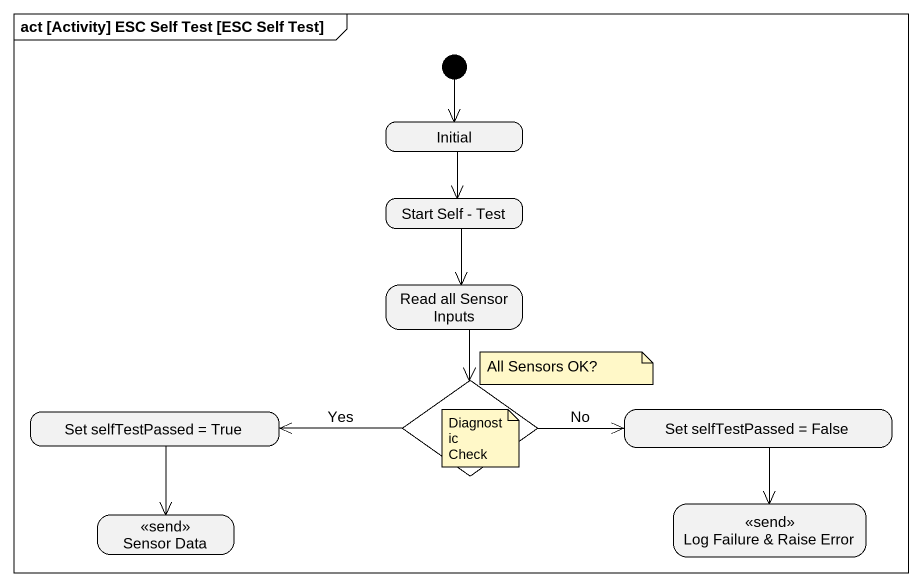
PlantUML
@startuml
mainframe act [Activity] ESC Self Test [ESC Self Test]
hide empty description
state Initial
state "Start Self - Test" as Start_Self_Test
state "Read all Sensor Inputs" as Read_all_Sensor_Inputs
state "Set selfTestPassed = True" as Set_selfTestPassed_True
state choice1 <<choice>>
state "Set selfTestPassed = False" as Set_selfTestPassed_False
state "Sensor Data" as Sensor_Data <<send>>
state "Log Failure & Raise Error" as Log_Failure_Raise_Error <<send>>
[*] --> Initial
Initial --> Start_Self_Test
Start_Self_Test --> Read_all_Sensor_Inputs
Read_all_Sensor_Inputs --> choice1
Set_selfTestPassed_True --> Sensor_Data
choice1 -left-> Set_selfTestPassed_True : Yes
choice1 -right-> Set_selfTestPassed_False : No
Set_selfTestPassed_False --> Log_Failure_Raise_Error
note as N1
  All Sensors OK?
end note
note as N2
  Diagnostic
  Check
end note
@enduml
